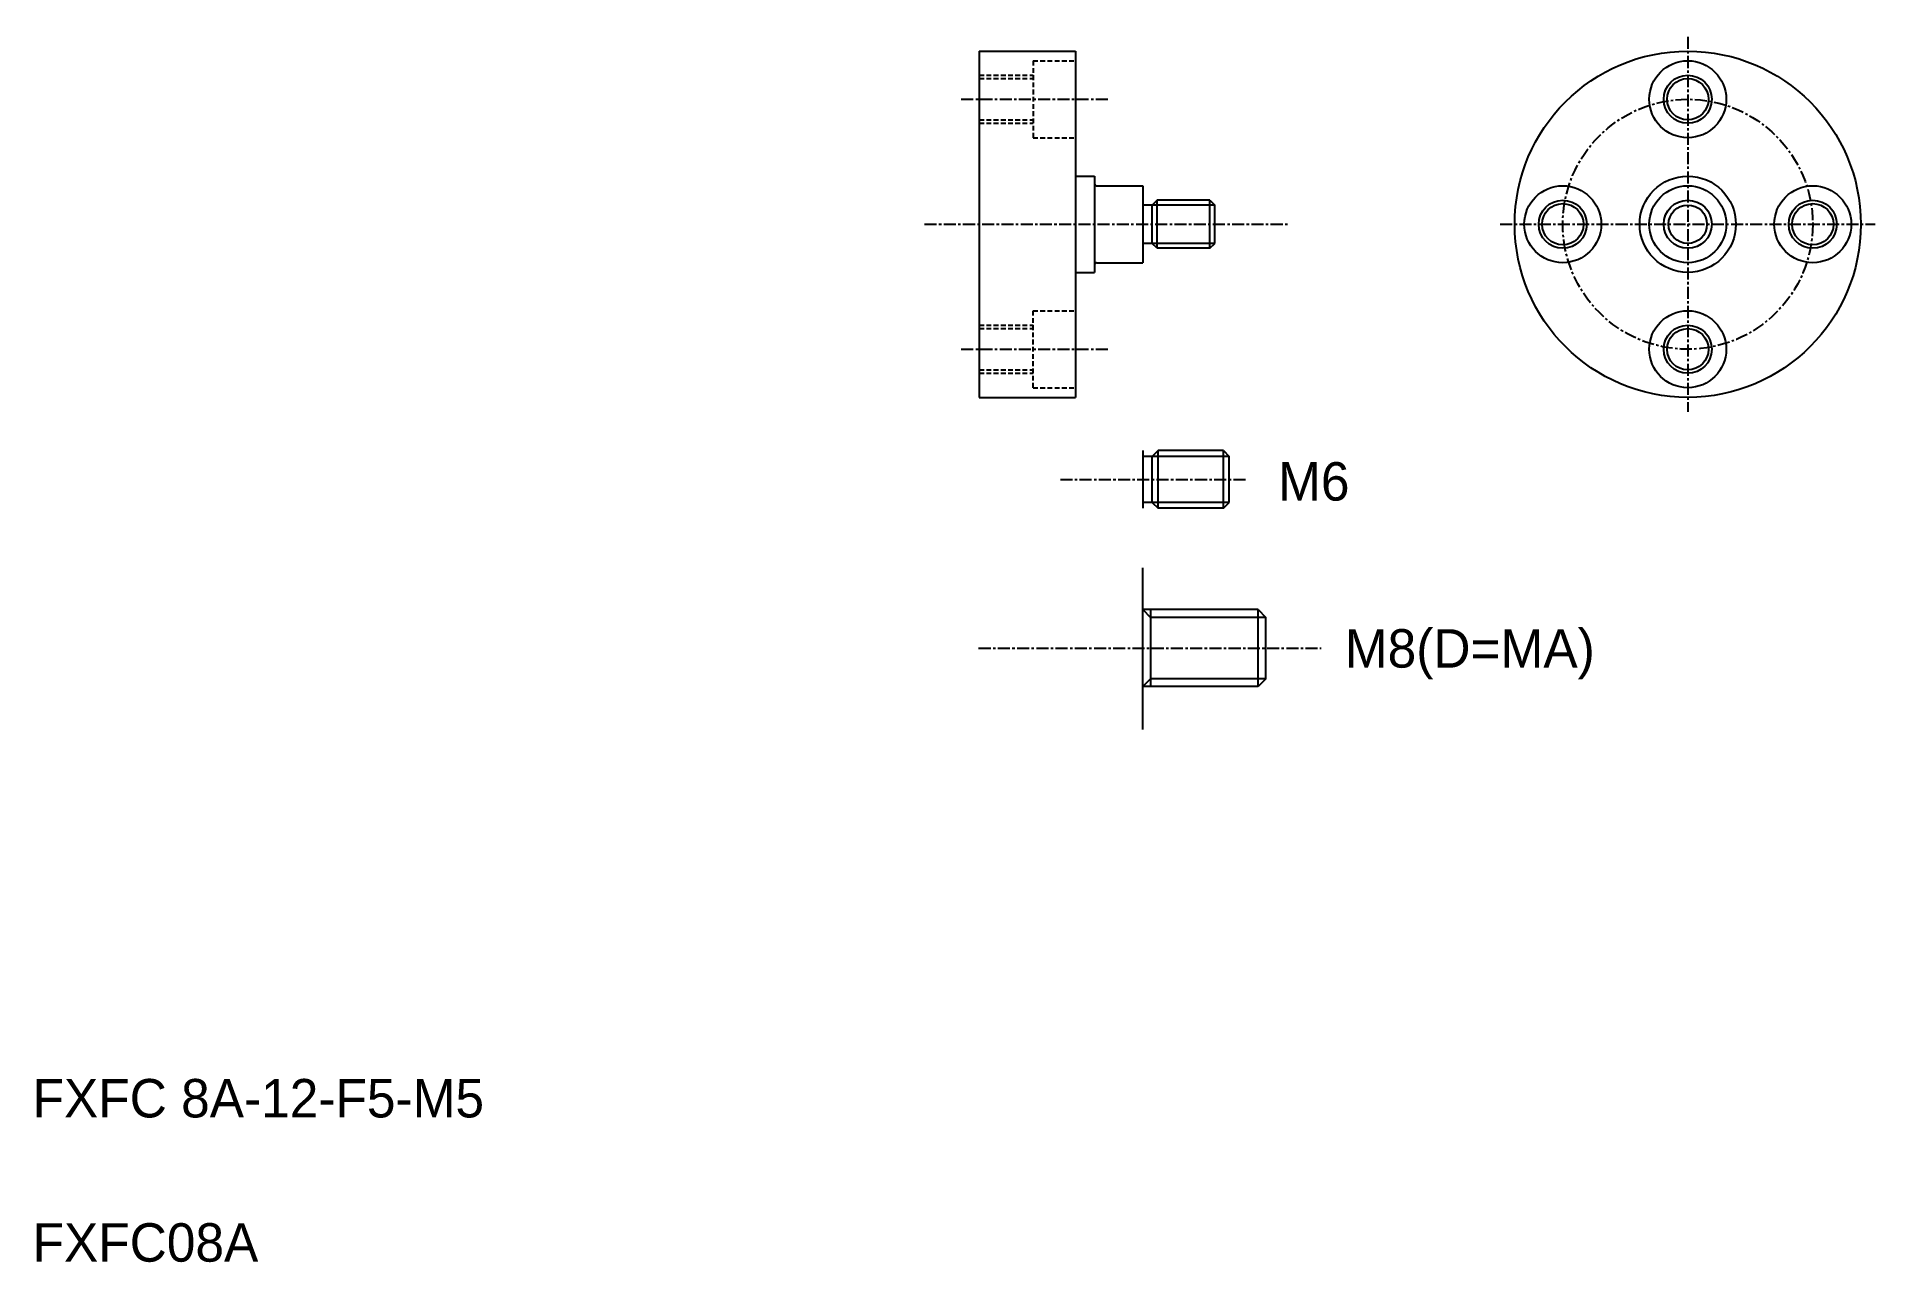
# Model space of a CAD drawing. Extents: x 10 to 202, y 10 to 137.
import ezdxf

# ---------------------------------------------------------------- set-up
doc = ezdxf.new("R2010")
doc.units = 0
doc.linetypes.add('CENTER', pattern=[2, 1.25, -0.25, 0.25, -0.25])
doc.linetypes.add('DASHED', pattern=[0.75, 0.5, -0.25])
doc.layers.get('0').update_dxf_attribs({"linetype": 'CONTINUOUS'})
doc.layers.add('CENTER', color=1, linetype='CENTER')

msp = doc.modelspace()

# ---------------------------------------------------------------- linework, layer by layer
at = {"color": 7, "linetype": 'CONTINUOUS'}
for p, q in [((108.46, 135.89), (108.46, 99.89)), ((108.46, 135.89), (118.46, 135.89)), ((118.46, 135.89), (118.46, 99.89)), ((118.46, 122.89), (120.46, 122.89)), ((120.46, 122.89), (120.46, 112.89)), ((120.66, 121.89), (125.46, 121.89)), ((125.46, 121.89), (125.46, 113.89)), ((126.46, 119.89), (125.46, 119.89)), ((126.96, 120.39), (126.46, 119.89)), ((126.46, 115.89), (126.46, 119.89)), ((126.96, 115.39), (126.96, 120.39)), ((132.46, 120.39), (126.96, 120.39)), ((132.46, 115.39), (132.46, 120.39)), ((132.46, 120.39), (132.96, 119.89)), ((132.96, 115.89), (132.96, 119.89)), ((118.46, 117.89), (118.46, 117.89)), ((126.46, 115.89), (125.46, 115.89)), ((126.96, 115.39), (126.46, 115.89)), ((132.46, 115.39), (126.96, 115.39)), ((132.46, 115.39), (132.96, 115.89)), ((118.46, 112.89), (120.46, 112.89)), ((120.66, 113.89), (125.46, 113.89)), ((108.46, 99.89), (118.46, 99.89)), ((125.46, 94.35), (125.46, 88.35)), ((126.46, 93.75), (125.46, 93.75)), ((127.06, 94.35), (126.46, 93.75)), ((126.46, 88.95), (126.46, 93.75)), ((127.06, 88.35), (127.06, 94.35)), ((133.86, 94.35), (127.06, 94.35)), ((133.86, 88.35), (133.86, 94.35)), ((133.86, 94.35), (134.46, 93.75)), ((134.46, 88.95), (134.46, 93.75)), ((126.46, 88.95), (125.46, 88.95)), ((126.46, 88.95), (127.06, 88.35)), ((133.86, 88.35), (127.06, 88.35)), ((133.86, 88.35), (134.46, 88.95)), ((125.46, 65.36), (125.46, 82.15)), ((137.46, 77.81), (125.46, 77.81)), ((126.26, 77.81), (126.26, 69.81)), ((137.46, 69.81), (137.46, 77.81)), ((137.46, 77.81), (138.26, 77.01)), ((138.26, 70.61), (138.26, 77.01)), ((137.46, 69.81), (125.46, 69.81)), ((138.26, 70.61), (137.46, 69.81))]:
    msp.add_line(p, q, dxfattribs=at)
at = {"color": 3, "linetype": 'DASHED'}
for p, q in [((114.06, 134.89), (114.06, 126.89)), ((114.06, 134.89), (118.46, 134.89)), ((108.46, 133.39), (114.06, 133.39)), ((108.46, 133.04), (114.06, 133.04)), ((108.46, 128.74), (114.06, 128.74)), ((108.46, 128.39), (114.06, 128.39)), ((114.06, 126.89), (118.46, 126.89)), ((108.46, 107.39), (114.06, 107.39)), ((114.06, 108.89), (118.46, 108.89)), ((114.06, 100.89), (114.06, 108.89)), ((108.46, 107.04), (114.06, 107.04)), ((108.46, 102.74), (114.06, 102.74)), ((108.46, 102.39), (114.06, 102.39)), ((114.06, 100.89), (118.46, 100.89))]:
    msp.add_line(p, q, dxfattribs=at)
at = {"color": 3, "linetype": 'CONTINUOUS'}
for p, q in [((132.96, 119.89), (126.46, 119.89)), ((132.96, 115.89), (126.46, 115.89)), ((134.46, 93.75), (126.46, 93.75)), ((134.46, 88.95), (126.46, 88.95)), ((125.46, 77.81), (126.26, 77.01)), ((138.26, 77.01), (126.26, 77.01)), ((126.26, 70.61), (125.46, 69.81)), ((138.26, 70.61), (126.26, 70.61))]:
    msp.add_line(p, q, dxfattribs=at)
at = {"color": 7, "linetype": 'CONTINUOUS'}
for centre, radius in [((182.15, 117.89), 18), ((182.15, 130.89), 4), ((182.15, 130.89), 2.15), ((182.15, 117.89), 5), ((169.15, 117.89), 4), ((182.15, 117.89), 4), ((195.15, 117.89), 4), ((169.15, 117.89), 2.15), ((182.15, 117.89), 2.5), ((195.15, 117.89), 2.15), ((182.15, 104.89), 4), ((182.15, 104.89), 2.15)]:
    msp.add_circle(centre, radius, dxfattribs=at)
at = {"color": 3, "linetype": 'CONTINUOUS'}
for centre, radius in [((182.15, 130.89), 2.5), ((169.15, 117.89), 2.5), ((182.15, 117.89), 2), ((195.15, 117.89), 2.5), ((182.15, 104.89), 2.5)]:
    msp.add_circle(centre, radius, dxfattribs=at)
at = {"color": 7, "linetype": 'CONTINUOUS'}
for centre, start, end in [((120.66, 122.09), 180, 270), ((120.66, 113.69), 90, 180)]:
    msp.add_arc(centre, 0.2, start, end, dxfattribs=at)
at = {"layer": 'CENTER', "color": 1, "linetype": 'CENTER'}
for p, q in [((182.15, 137.39), (182.15, 98.39)), ((106.59, 130.89), (121.82, 130.89)), ((102.77, 117.89), (140.76, 117.89)), ((162.65, 117.89), (201.65, 117.89)), ((106.59, 104.89), (121.82, 104.89)), ((116.9, 91.35), (136.15, 91.35)), ((108.4, 73.81), (132.03, 73.81)), ((120.4, 73.81), (144.03, 73.81))]:
    msp.add_line(p, q, dxfattribs=at)
msp.add_circle((182.15, 117.89), 13, dxfattribs=at)

# ---------------------------------------------------------------- texts
at = {"color": 7, "linetype": 'CONTINUOUS'}
for s, p in [('M6', (139.54, 89.15)), ('M8(D=MA)', (146.48, 71.78)), ('FXFC 8A-12-F5-M5', (10, 25)), ('FXFC08A', (10, 10))]:
    msp.add_text(s, height=4, dxfattribs=at).set_placement(p)

doc.saveas('drawing.dxf')
